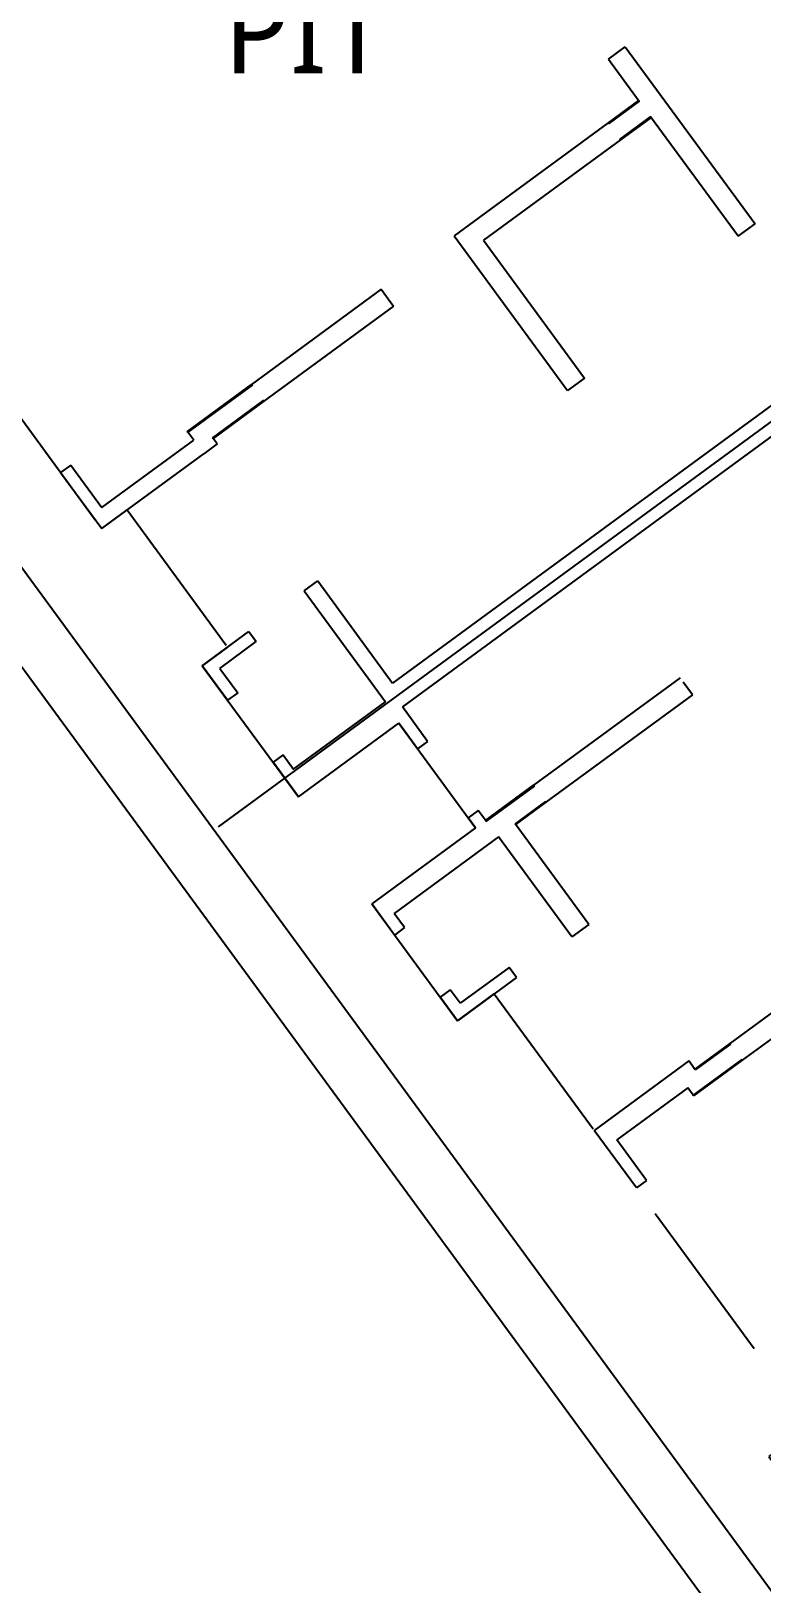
# Model space of a CAD drawing. Header units: millimetres. Extents: x 75184266 to 76346726, y -35077925 to -33679385.
# Drawn here: x 75323740 to 75332466, y -34626983 to -34608448 of the extents above; entities that cross this region are included whole.
import ezdxf
from ezdxf.enums import TextEntityAlignment as Align

# ---------------------------------------------------------------- set-up
doc = ezdxf.new("R2010")
doc.units = ezdxf.units.MM
doc.header["$LTSCALE"] = 50
doc.header["$MEASUREMENT"] = 0
doc.linetypes.add('HIDDEN2', pattern=[0.1875, 0.125, -0.0625])
doc.linetypes.add('XR-지하3층$0$H', pattern=[1.3, 0.8, -0.5])
doc.layers.add('건축', color=8, linetype='CONTINUOUS', plot=False)
doc.styles.add('XR-지하3층$0$맑은고딕', font='malgun.ttf')

msp = doc.modelspace()

# ---------------------------------------------------------------- linework, layer by layer
at = {"layer": '건축', "ltscale": 1000}
for p, q in [((75313981.3, -34601695), (75342470.4, -34640553.5)), ((75313281.3, -34601924.1), (75342115.6, -34641253.5))]:
    msp.add_line(p, q, dxfattribs=at)
at = {"layer": '건축'}
for p, q in [((75330633.3, -34608785.3), (75330999.9, -34609285.3)), ((75330835, -34608637.5), (75332384.1, -34610750.4)), ((75328792.3, -34610891.4), (75330146.3, -34612738.2)), ((75329141.8, -34610945.2), (75330347.9, -34612590.4)), ((75327921.3, -34611530), (75326372.9, -34612665.2)), ((75328069.1, -34611731.6), (75326520.7, -34612866.8)), ((75332971.7, -34612625.9), (75328056.2, -34616229.7)), ((75332665.2, -34613222.6), (75328173.1, -34616516)), ((75324586.8, -34614135.8), (75325683.6, -34613331.7)), ((75325963.1, -34613374.8), (75325801.8, -34613493)), ((75324214.3, -34613627.8), (75324093.3, -34613716.5)), ((75324214.3, -34613627.8), (75324586.8, -34614135.8)), ((75324584.1, -34614385.8), (75325801.8, -34613493)), ((75324093.3, -34613716.5), (75324584.1, -34614385.8)), ((75327163.4, -34615011.9), (75328056.2, -34616229.7)), ((75327002.1, -34615130.2), (75327971.8, -34616452.8)), ((75326340.8, -34615615), (75326429.5, -34615736)), ((75326085.9, -34616434.3), (75325784.3, -34616023)), ((75326206.8, -34616345.6), (75326085.9, -34616434.3)), ((75331636.9, -34616369.6), (75329886.9, -34617652.7)), ((75328474.7, -34616927.3), (75328173.1, -34616516)), ((75328353.7, -34617016), (75328129, -34616709.5)), ((75328474.7, -34616927.3), (75328353.7, -34617016)), ((75326750.8, -34617087.6), (75326629.8, -34617176.2)), ((75326931.4, -34617587.5), (75326629.8, -34617176.2)), ((75329880.9, -34617644.6), (75329518, -34617910.7)), ((75329886.9, -34617652.7), (75329523.9, -34617918.8)), ((75329886.9, -34617652.7), (75329880.9, -34617644.6)), ((75329077.7, -34617749.9), (75328956.8, -34617838.6)), ((75329045.5, -34617959.6), (75328956.8, -34617838.6)), ((75329045.5, -34617959.6), (75327807.5, -34618867.1)), ((75329322.3, -34618066.6), (75328076.3, -34618980.1)), ((75330197.4, -34619260.2), (75329322.3, -34618066.6)), ((75330399, -34619112.3), (75329518, -34617910.7)), ((75328079.5, -34619238.1), (75327807.5, -34618867.1)), ((75328200.5, -34619149.4), (75328076.3, -34618980.1)), ((75328200.5, -34619149.4), (75328079.5, -34619238.1)), ((75330399, -34619112.3), (75330197.4, -34619260.2)), ((75333866, -34619224.1), (75332083.7, -34620530.8)), ((75334013.8, -34619425.7), (75332231.5, -34620732.4)), ((75329536.1, -34619745), (75328830.4, -34620262.4)), ((75329447.4, -34619624), (75328862.7, -34620052.7)), ((75329536.1, -34619745), (75329447.4, -34619624)), ((75328744.4, -34619891.4), (75328623.5, -34619980.1)), ((75328862.7, -34620052.7), (75328744.4, -34619891.4)), ((75328830.4, -34620262.4), (75328623.5, -34619980.1)), ((75332083.7, -34620530.8), (75331664.3, -34620838.2)), ((75332089.6, -34620538.8), (75331670.2, -34620846.3)), ((75332083.7, -34620530.8), (75332089.6, -34620538.8)), ((75331593.4, -34620741.4), (75330464.3, -34621569.2)), ((75331670.2, -34620846.3), (75331593.4, -34620741.4)), ((75332225.6, -34620724.3), (75331644.9, -34621150)), ((75332231.5, -34620732.4), (75331650.8, -34621158.1)), ((75332231.5, -34620732.4), (75332225.6, -34620724.3)), ((75331579.9, -34621061.3), (75330733.1, -34621682.1)), ((75331644.9, -34621150), (75331579.9, -34621061.3)), ((75331650.8, -34621158.1), (75331644.9, -34621150)), ((75330966.9, -34622254.7), (75330464.3, -34621569.2)), ((75331087.8, -34622166), (75330733.1, -34621682.1)), ((75331087.8, -34622166), (75330966.9, -34622254.7))]:
    msp.add_line(p, q, dxfattribs=at)
at = {"layer": '건축', "ltscale": 20}
msp.add_line((75335921.8, -34610654.1), (75325972.7, -34617948.2, 0), dxfattribs=at)
at = {"layer": '건축', "linetype": 'HIDDEN2', "ltscale": 30}
msp.add_line((75331636.9, -34616369.6), (75331489.1, -34616168), dxfattribs=at)
at = {"layer": '건축', "linetype": 'XR-지하3층$0$H', "ltscale": 50}
msp.add_lwpolyline([(75308191.3, -34592026.2), (75314538.5, -34600683.8), (75314982.1, -34600358.6), (75321846.6, -34609721.8), (75321403.1, -34610047), (75324584.1, -34614385.8), (75324886.5, -34614164.1), (75326086.8, -34615801.3), (75325784.3, -34616023), (75326931.4, -34617587.5), (75328129, -34616709.5), (75329045.5, -34617959.6), (75327807.5, -34618867.1), (75328830.4, -34620262.4), (75329269.9, -34619940.1), (75333048.1, -34625093.5), (75332548.1, -34625460.1), (75334865.9, -34628621.5)], dxfattribs=at)
at = {"layer": '건축'}
for points in [[(75330633.3, -34608785.3), (75330835, -34608637.5)], [(75332182.4, -34610898.3), (75332384.1, -34610750.4)], [(75327921.3, -34611530), (75328069.1, -34611731.6)], [(75325683.6, -34613331.7), (75325612.6, -34613234.9)], [(75325963.1, -34613374.8), (75325915.8, -34613310.2)], [(75327002.1, -34615130.2), (75327163.4, -34615011.9)], [(75325784.3, -34616023), (75326340.8, -34615615)], [(75325994, -34616055.3), (75326429.5, -34615736)], [(75325994, -34616055.3), (75326206.8, -34616345.6)], [(75331489.1, -34616168), (75329739, -34617451.1), (75329744.9, -34617459.1), (75329172.3, -34617878.9), (75329077.7, -34617749.9)], [(75326750.8, -34617087.6), (75326875, -34617256.9), (75327971.8, -34616452.8)], [(75326931.4, -34617587.5), (75328129, -34616709.5)]]:
    msp.add_lwpolyline(points, dxfattribs=at)
at = {"layer": '건축', "ltscale": 0.5}
for points in [[(75330994, -34609277.2), (75330999.9, -34609285.3), (75330637, -34609551.4), (75330631.1, -34609543.3), (75328792.3, -34610891.4)], [(75332182.4, -34610898.3), (75331135.9, -34609470.8), (75330773, -34609736.9), (75330778.9, -34609744.9), (75329141.8, -34610945.2)], [(75325606.7, -34613226.9), (75325612.6, -34613234.9), (75326378.8, -34612673.2), (75326372.9, -34612665.2)], [(75330347.9, -34612590.4), (75330146.3, -34612738.2)], [(75325915.8, -34613310.2), (75325909.9, -34613302.2), (75326514.8, -34612858.7), (75326520.7, -34612866.8)]]:
    msp.add_lwpolyline(points, dxfattribs=at)
at = {"layer": '건축'}
for points in [[(75330631.1, -34609543.3), (75330637, -34609551.4), (75330999.9, -34609285.3), (75330994, -34609277.2)], [(75330778.9, -34609744.9), (75330773, -34609736.9), (75331135.9, -34609470.8), (75331141.8, -34609478.9)], [(75325612.6, -34613234.9), (75325606.7, -34613226.9), (75326372.9, -34612665.2), (75326378.8, -34612673.2)], [(75325915.8, -34613310.2), (75325909.9, -34613302.2), (75326514.8, -34612858.7), (75326520.7, -34612866.8)], [(75329172.3, -34617878.9), (75329166.4, -34617870.9), (75329739, -34617451.1), (75329744.9, -34617459.1)]]:
    msp.add_lwpolyline(points, close=True, dxfattribs=at)

# ---------------------------------------------------------------- texts
at = {"layer": '건축', "style": 'XR-지하3층$0$맑은고딕'}
msp.add_text('PIT', height=1000, dxfattribs=at).set_placement((75327018.1, -34608454.2), align=Align.MIDDLE_CENTER)

doc.saveas('drawing.dxf')
